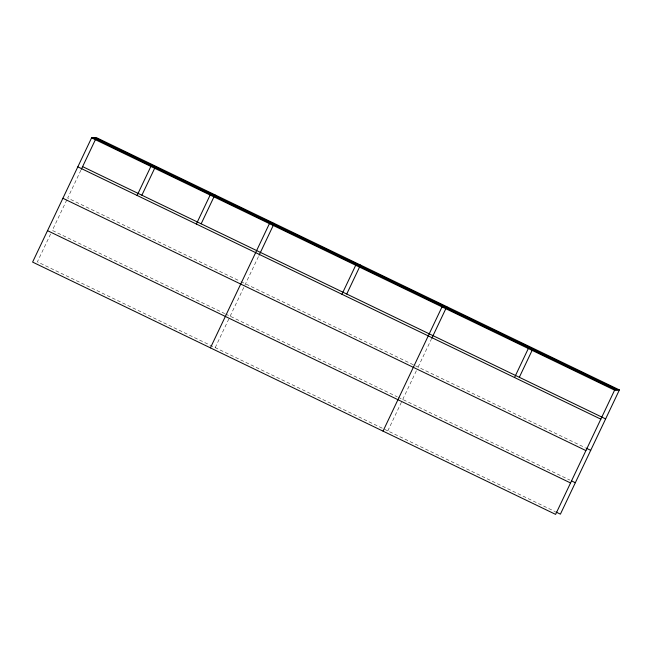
<?xml version="1.0" encoding="UTF-8"?>
<svg xmlns="http://www.w3.org/2000/svg" width="652" height="652" viewBox="0 0 652 652"><rect width="100%" height="100%" fill="white"/><g stroke="black" fill="none" stroke-linecap="round" stroke-linejoin="round"><path stroke-width="0.49" stroke-dasharray="3.26 2.44" d="M50.603 234.011L37.392 261.843L554.958 511.518M66.83 199.838L52.307 230.417L224.663 313.563M80.905 170.205L67.686 198.037L240.042 281.183M215.217 347.63L229.284 317.997M230.14 316.204L258.73 255.992M387.81 430.891L401.885 401.257M402.732 399.464L417.256 368.885M418.111 367.084L431.322 339.252M240.955 281.623L585.251 447.712M225.576 314.003L397.288 396.832M398.193 397.272L569.881 480.092"/><path stroke-width="0.98" d="M619.4 389.912L96.382 137.613L91.59 137.849L32.6 262.088L555.618 514.387L614.608 390.157L619.4 389.912L560.41 514.151L555.871 511.959M81.329 169.308L95.518 139.422M137.091 195.453L150.865 166.447M141.883 195.209L154.793 168.02M196.366 224.043L210.14 195.046M201.158 223.807L214.932 194.801M210.425 347.866L269.415 223.636L274.207 223.392L259.154 255.095M341.941 294.272L355.715 265.266M346.734 294.028L360.507 265.022M383.026 431.127L442.015 306.896L446.799 306.652M431.754 338.355L445.944 308.469M514.542 377.532L528.316 348.527M519.326 377.288L532.244 350.1M94.801 137.686L617.819 389.994M93.171 137.776L616.189 390.075M91.59 137.849L614.608 390.157M82.608 166.619L605.626 418.918M77.816 166.855L600.842 419.163M586.164 448.152L590.704 450.345M62.894 198.281L585.92 450.589M571.698 480.972L575.333 482.724M47.523 230.661L570.541 482.961"/></g></svg>
